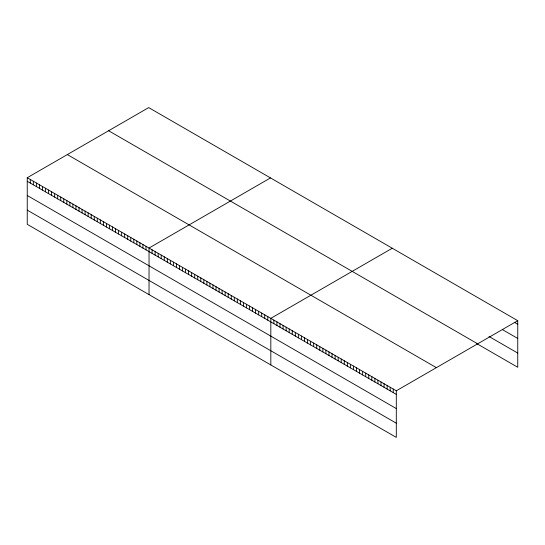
<?xml version="1.0" encoding="UTF-8"?>
<svg xmlns="http://www.w3.org/2000/svg" width="545" height="545" viewBox="0 0 545 545"><rect width="100%" height="100%" fill="white"/><g stroke="black" fill="none" stroke-linecap="round" stroke-linejoin="round"><path stroke-width="0.82" d="M27.25 177.725L396.304 390.792L396.304 437.397L27.25 224.322L27.25 177.725L148.696 107.603L517.75 320.678L517.75 367.276L476.739 343.602M270.484 177.922L149.037 248.036L149.037 294.634M392.271 248.234L270.824 318.348L270.824 364.946M396.304 390.792L517.75 320.678M514.691 322.49L517.75 324.255M502.449 329.623L517.75 338.452M488.981 336.469L517.75 353.078M108.618 130.745L477.672 343.82M67.328 154.582L436.381 367.657M27.25 181.301L396.304 394.376M27.25 195.498L396.304 408.573M27.25 210.125L396.304 423.199M393.245 389.028L393.245 392.604M390.186 387.263L390.186 390.84M387.127 385.492L387.127 389.069M384.062 383.728L384.062 387.304M381.003 381.956L381.003 385.54M377.944 380.192L377.944 383.769M374.885 378.428L374.885 382.004M371.819 376.656L371.819 380.24M368.761 374.892L368.761 378.468M365.702 373.127L365.702 376.704M362.643 371.356L362.643 374.94M359.577 369.592L359.577 373.168M356.519 367.82L356.519 371.404M353.46 366.056L353.46 369.633M350.401 364.292L350.401 367.868M347.335 362.52L347.335 366.104M344.276 360.756L344.276 364.332M341.218 358.992L341.218 362.568M338.159 357.22L338.159 360.804M335.1 355.456L335.1 359.032M332.034 353.691L332.034 357.268M328.976 351.92L328.976 355.504M325.917 350.156L325.917 353.732M322.858 348.384L322.858 351.968M319.792 346.62L319.792 350.197M316.734 344.856L316.734 348.432M313.675 343.084L313.675 346.668M310.616 341.32L310.616 344.896M307.55 339.555L307.55 343.132M304.491 337.784L304.491 341.368M301.433 336.02L301.433 339.596M298.374 334.255L298.374 337.832M295.308 332.484L295.308 336.061M292.249 330.72L292.249 334.296M289.191 328.948L289.191 332.532M286.132 327.184L286.132 330.76M283.066 325.42L283.066 328.996M280.007 323.648L280.007 327.232M276.949 321.884L276.949 325.46M273.89 320.119L273.89 323.696M267.779 316.591L267.779 320.167M264.741 314.833L264.741 318.409M261.695 313.075L261.695 316.652M258.65 311.318L258.65 314.894M255.605 309.56L255.605 313.137M252.56 307.802L252.56 311.379M249.515 306.045L249.515 309.621M246.469 304.287L246.469 307.864M243.424 302.529L243.424 306.106M240.379 300.772L240.379 304.348M237.334 299.014L237.334 302.591M234.289 297.257L234.289 300.833M231.244 295.499L231.244 299.076M228.198 293.741L228.198 297.318M225.153 291.984L225.153 295.56M222.115 290.226L222.115 293.803M219.07 288.469L219.07 292.045M216.024 286.711L216.024 290.287M212.979 284.953L212.979 288.53M209.934 283.196L209.934 286.772M206.889 281.438L206.889 285.015M203.844 279.674L203.844 283.257M200.798 277.916L200.798 281.499M197.753 276.158L197.753 279.742M194.708 274.401L194.708 277.984M191.663 272.643L191.663 276.226M188.618 270.885L188.618 274.469M185.572 269.128L185.572 272.711M182.527 267.37L182.527 270.954M179.489 265.613L179.489 269.196M176.444 263.855L176.444 267.438M173.399 262.097L173.399 265.674M170.353 260.34L170.353 263.916M167.308 258.582L167.308 262.159M164.263 256.824L164.263 260.401M161.218 255.067L161.218 258.643M158.173 253.309L158.173 256.886M155.127 251.552L155.127 255.128M152.082 249.794L152.082 253.371M145.992 246.279L145.992 249.855M142.947 244.521L142.947 248.098M139.902 242.763L139.902 246.34M136.856 241.006L136.856 244.582M133.818 239.248L133.818 242.825M130.773 237.491L130.773 241.067M127.728 235.733L127.728 239.309M124.682 233.975L124.682 237.552M121.637 232.218L121.637 235.794M118.592 230.46L118.592 234.037M115.547 228.702L115.547 232.279M112.502 226.938L112.502 230.521M109.456 225.18L109.456 228.764M106.411 223.423L106.411 227.006M103.366 221.665L103.366 225.249M100.321 219.908L100.321 223.491M97.276 218.15L97.276 221.733M94.23 216.392L94.23 219.976M91.192 214.635L91.192 218.218M88.147 212.877L88.147 216.46M85.102 211.119L85.102 214.703M82.057 209.362L82.057 212.938M79.011 207.604L79.011 211.181M75.966 205.847L75.966 209.423M72.921 204.089L72.921 207.665M69.876 202.331L69.876 205.908M66.831 200.574L66.831 204.15M63.785 198.816L63.785 202.393M60.74 197.058L60.74 200.635M57.695 195.301L57.695 198.877M54.65 193.543L54.65 197.12M51.605 191.785L51.605 195.362M48.566 190.028L48.566 193.604M45.521 188.27L45.521 191.847M42.476 186.513L42.476 190.089M39.431 184.755L39.431 188.332M36.386 182.997L36.386 186.574M33.34 181.24L33.34 184.816M30.295 179.482L30.295 183.059"/></g></svg>
